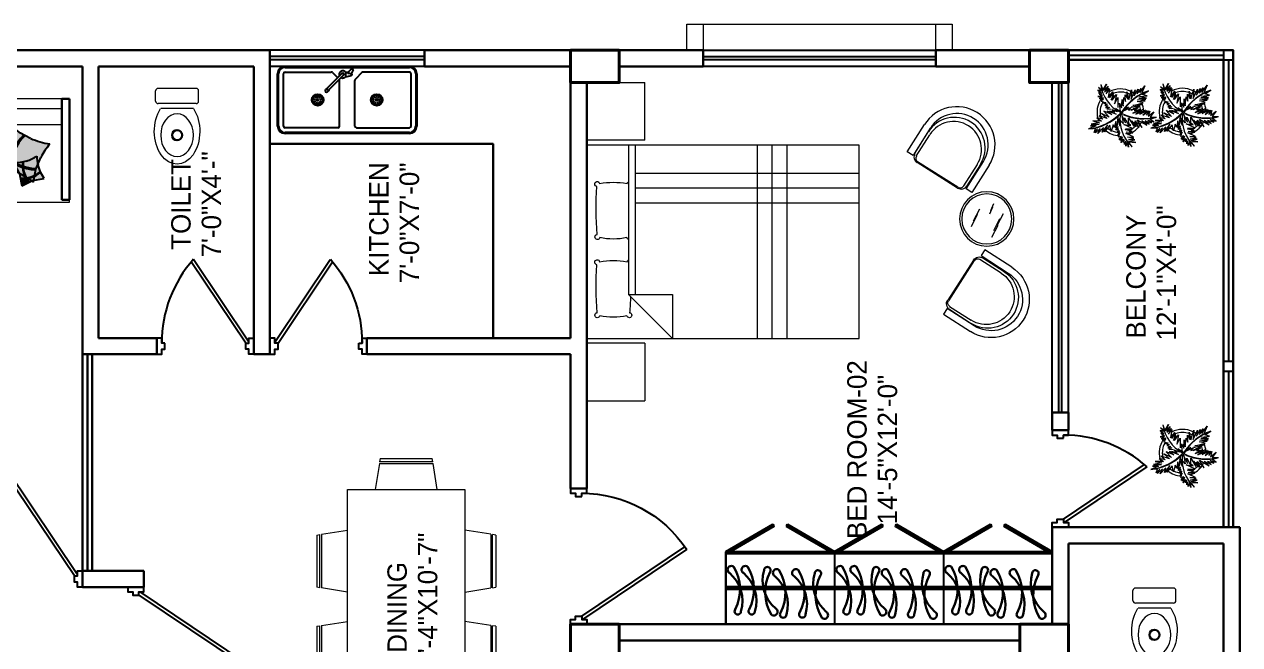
# Model space of a CAD drawing. Header units: inches. Extents: x -54558 to 35158, y -4190 to 41945.
# Drawn here: x -53897.2 to -53521.2, y 4347.3 to 4539.1 of the extents above; entities that cross this region are included whole.
import ezdxf

# ---------------------------------------------------------------- set-up
doc = ezdxf.new("R2010")
doc.units = ezdxf.units.IN
doc.header["$MEASUREMENT"] = 0
doc.layers.get('0').update_dxf_attribs({"true_color": 0xe4c8de})
for name, color, linetype in [('A-ANNO-TEXT', 7, 'Continuous'), ('DIM', 9, 'Continuous'), ('door', 34, 'Continuous'), ('FUR', 30, 'Continuous')]:
    doc.layers.add(name, color=color, linetype=linetype)
for name, color, linetype, lineweight in [('A-FURN-FIXD', 44, 'Continuous', 9), ('A_WALL', 7, 'Continuous', 30), ('colum', 241, 'Continuous', 40), ('Furniture', 42, 'Continuous', 30), ('illustr-TOILET FIXTURE', 7, 'Continuous', 0), ('illustr-TREE', 113, 'Continuous', 0), ('railing', 6, 'Continuous', 5), ('sanshade', 252, 'Continuous', 5), ('thin', 251, 'Continuous', 20), ('Ver', 144, 'Continuous', 30), ('Wall-02', 7, 'Continuous', 30), ('windo', 140, 'Continuous', 25)]:
    doc.layers.add(name, color=color, linetype=linetype, lineweight=lineweight)
doc.layers.add('illustr-FURNITURE', color=7, linetype='Continuous', lineweight=0, true_color=0x000000)
doc.styles.get("Standard").update_dxf_attribs({"font": 'ARIALN.TTF'})

# ---------------------------------------------------------------- blocks, each defined once
blk = doc.blocks.new('tyer')
at = {"layer": 'sanshade'}
for points in [[(-25800.79, -9018.32), (-25792.79, -9018.32), (-25792.79, -9023.32), (-25800.79, -9023.32)], [(-25800.79, -9018.32), (-25792.79, -9018.32), (-25792.79, -9100.32), (-25800.79, -9100.32)], [(-25800.79, -9095.32), (-25792.79, -9095.32), (-25792.79, -9100.32), (-25800.79, -9100.32)]]:
    blk.add_lwpolyline(points, close=True, dxfattribs=at)
blk = doc.blocks.new('efre')
at = {"layer": 'door'}
for p, q in [((10922.87, 10339.43), (10901.44, 10307.52)), ((10923.87, 10339.12), (10902.26, 10306.96))]:
    blk.add_line(p, q, dxfattribs=at)
for points in [[(10885.87, 10339.43), (10884.87, 10339.43), (10884.87, 10337.89), (10883.37, 10337.89), (10883.37, 10342.89), (10884.87, 10342.89), (10884.87, 10341.35), (10885.87, 10341.35)], [(10922.87, 10339.43), (10923.87, 10339.43), (10923.87, 10337.89), (10925.37, 10337.89), (10925.37, 10342.89), (10923.87, 10342.89), (10923.87, 10341.35), (10922.87, 10341.35)]]:
    blk.add_lwpolyline(points, close=True, dxfattribs=at)
blk.add_arc((10923.87, 10339.43), 39, 180, 236.3642, dxfattribs=at)
blk = doc.blocks.new('jj')
at = {"layer": 'door'}
for p, q in [((11000.83, 10306.39), (11025.92, 10323.24)), ((11001.13, 10305.39), (11026.7, 10322.56))]:
    blk.add_line(p, q, dxfattribs=at)
for points in [[(11000.83, 10331.39), (11000.83, 10332.39), (11002.37, 10332.39), (11002.37, 10333.89), (10997.37, 10333.89), (10997.37, 10332.39), (10998.91, 10332.39), (10998.91, 10331.39)], [(11000.83, 10306.39), (11000.83, 10305.39), (11002.37, 10305.39), (11002.37, 10303.89), (10997.37, 10303.89), (10997.37, 10305.39), (10998.91, 10305.39), (10998.91, 10306.39)]]:
    blk.add_lwpolyline(points, close=True, dxfattribs=at)
blk.add_arc((11000.83, 10293.39), 39, 48.4266, 90, dxfattribs=at)
blk = doc.blocks.new('A$C41DC471C')
at = {"ltscale": 1000}
for p, q in [((45, 410, -685.7), (805, 410, -685.7)), ((45, 404, -685.7), (805, 404, -685.7)), ((45, 375, -685.7), (327.8, 375, -685.7)), ((334.8, 372.1, -685.7), (367, 339.9, -685.7)), ((414.3, 373.3, -685.7), (414.3, 348.1, -685.7)), ((429.6, 372.9, -685.7), (451.2, 395.6, -685.7)), ((429.6, 366.6, -685.7), (429.6, 372.9, -685.7)), ((461.4, 387.9, -685.7), (449.6, 363.8, -685.7)), ((451.2, 395.6, -685.7), (460.9, 390.1, -685.7)), ((461.4, 387.9, -685.7), (460.9, 390.1, -685.7)), ((515.2, 372.1, -685.7), (474.7, 331.6, -685.7)), ((805, 375, -685.7), (522.2, 375, -685.7)), ((0, 45, -685.7), (0, 365, -685.7)), ((6, 45, -685.7), (6, 365, -685.7)), ((35, 45, -685.7), (35, 365, -685.7)), ((392.8, 365.7, -685.7), (303.3, 276.2, -685.7)), ((402.7, 355.8, -685.7), (313.2, 266.3, -685.7)), ((378.3, 45, -685.7), (378.3, 324.5, -685.7)), ((471.7, 45, -685.7), (471.7, 324.5, -685.7)), ((815, 45, -685.7), (815, 365, -685.7)), ((844, 365, -685.7), (844, 45, -685.7)), ((850, 365, -685.7), (850, 45, -685.7)), ((301.9, 277.6, -685.7), (292.3, 268.1, -685.7)), ((314.6, 264.9, -685.7), (305.1, 255.3, -685.7)), ((368.3, 35, -685.7), (45, 35, -685.7)), ((805, 6, -685.7), (45, 6, -685.7)), ((481.7, 35, -685.7), (805, 35, -685.7)), ((805, 0, -685.7), (45, 0, -685.7))]:
    blk.add_line(p, q, dxfattribs=at)
for centre, radius in [((244.5, 205.4, -685.7), 35.6), ((244.5, 205.4, -685.7), 29.6), ((605.5, 205.4, -685.7), 35.6), ((605.5, 205.4, -685.7), 29.6), ((244.5, 205.4, -685.7), 5.56), ((605.5, 205.4, -685.7), 5.56)]:
    blk.add_circle(centre, radius, dxfattribs=at)
for centre, radius, start, end in [((45, 365, -685.7), 45, 90, 180), ((45, 365, -685.7), 39, 90, 180), ((45, 365, -685.7), 10, 90, 180), ((327.8, 365, -685.7), 10, 45, 90), ((397.7, 360.7, -685.7), 22, 35.25939, 206.447), ((416.6, 271.7, -685.7), 101.7, 82.63508, 91.26584), ((522.2, 365, -685.7), 10, 90, 135), ((805, 365, -685.7), 45, 0, 90), ((805, 365, -685.7), 39, 0, 90), ((805, 365, -685.7), 10, 0, 90), ((368.3, 324.5, -685.7), 10, 0, 32.13654), ((397.7, 360.7, -685.7), 22, 243.553, 324.74061), ((397.7, 360.7, -685.7), 7, 315, 135), ((416.6, 449.7, -685.7), 101.7, 268.73416, 290.37361), ((425.6, 265, -685.7), 101.7, 76.36648, 87.77678), ((416.6, 271.7, -685.7), 101.7, 69.50827, 70.00031), ((431.2, 361, -685.7), 21.8, 342.28989, 15.92547), ((416.6, 271.7, -685.7), 98.7, 66.46601, 68.42411), ((416.6, 449.7, -685.7), 98.7, 291.52666, 293.51121), ((431.2, 361, -685.7), 24.8, 355.83882, 2.78995), ((481.7, 324.5, -685.7), 10, 135, 180), ((298.7, 261.7, -685.7), 9, 135, 315), ((309.5, 272.5, -685.7), 9.18, 146.50492, 303.49508), ((306.9, 269.9, -685.7), 9.18, 94.65413, 123.49508), ((306.9, 269.9, -685.7), 9.18, 326.50492, 355.34587), ((45, 45, -685.7), 45, 180, 270), ((45, 45, -685.7), 39, 180, 270), ((45, 45, -685.7), 10, 180, 270), ((368.3, 45, -685.7), 10, 270, 0), ((481.7, 45, -685.7), 10, 180, 270), ((805, 45, -685.7), 45, 270, 0), ((805, 45, -685.7), 39, 270, 0), ((805, 45, -685.7), 10, 270, 0)]:
    blk.add_arc(centre, radius, start, end, dxfattribs=at)
for centre, major_axis in [((230.8, 221.7, -685.7), (-2.61, 3.09)), ((244.4, 226.7, -685.7), (-0.02, 4.05)), ((223.5, 209.1, -685.7), (-3.99, 0.69))]:
    blk.add_ellipse(centre, major_axis=major_axis, ratio=0.197044, dxfattribs=at)
for centre, major_axis, start_param, end_param in [((258.1, 221.8, -685.7), (2.59, 3.11), -1.570796, 4.712389), ((226.1, 194.7, -685.7), (3.5, 2.04), 3.141593, 9.424778), ((237.3, 185.4, -685.7), (1.37, 3.81), 3.141593, 9.424778), ((251.8, 185.5, -685.7), (-1.4, 3.8), 1.570796326794795, 7.853981633974382), ((262.9, 194.9, -685.7), (-3.51, 2.01), 1.570796326794786, 7.853981633974373), ((265.4, 209.2, -685.7), (3.98, 0.72), 4.712389, 10.995574)]:
    blk.add_ellipse(centre, major_axis=major_axis, ratio=0.197044, start_param=start_param, end_param=end_param, dxfattribs=at)
at = {"ltscale": 1000, "extrusion": (0, 0, -1)}
for centre, major_axis, start_param, end_param in [((591.9, 221.8, -685.7), (-2.59, 3.11), -1.570796, 4.712389), ((584.6, 209.2, -685.7), (-3.98, 0.72), 4.712389, 10.995574), ((587.1, 194.9, -685.7), (3.51, 2.01), 1.570796326794786, 7.853981633974373), ((598.2, 185.5, -685.7), (1.4, 3.8), 1.570796326794795, 7.853981633974382), ((612.7, 185.4, -685.7), (-1.37, 3.81), 3.141593, 9.424778), ((623.9, 194.7, -685.7), (-3.5, 2.04), 3.141593, 9.424778)]:
    blk.add_ellipse(centre, major_axis=major_axis, ratio=0.197044, start_param=start_param, end_param=end_param, dxfattribs=at)
for centre, major_axis in [((605.6, 226.7, -685.7), (0.02, 4.05)), ((619.2, 221.7, -685.7), (2.61, 3.09)), ((626.5, 209.1, -685.7), (3.99, 0.69))]:
    blk.add_ellipse(centre, major_axis=major_axis, ratio=0.197044, dxfattribs=at)
blk = doc.blocks.new('FURN_GEN_017')
at = {"layer": 'illustr-FURNITURE', "color": 251, "true_color": 0x636466}
for p, q in [((-12940.92, 14464.51), (-12942.17, 14456.51)), ((-12940.91, 14464.51), (-12924.44, 14464.51)), ((-12940.68, 14466.01), (-12940.84, 14465.01)), ((-12924.52, 14465.01), (-12940.84, 14465.01)), ((-12940.68, 14466.01), (-12924.68, 14466.01)), ((-12924.53, 14465.01), (-12924.68, 14466.01)), ((-12923.2, 14456.51), (-12924.45, 14464.51)), ((-12912.92, 14464.51), (-12914.17, 14456.51)), ((-12912.91, 14464.51), (-12896.44, 14464.51)), ((-12912.68, 14466.01), (-12912.84, 14465.01)), ((-12896.52, 14465.01), (-12912.84, 14465.01)), ((-12912.68, 14466.01), (-12896.68, 14466.01)), ((-12896.53, 14465.01), (-12896.68, 14466.01)), ((-12895.2, 14456.51), (-12896.45, 14464.51)), ((-12882.68, 14456.51), (-12954.68, 14456.51)), ((-12954.68, 14456.51), (-12954.68, 14420.51)), ((-12882.68, 14420.51), (-12882.68, 14456.51)), ((-12964.18, 14446.51), (-12963.18, 14446.67)), ((-12964.18, 14446.51), (-12964.18, 14430.51)), ((-12963.18, 14430.36), (-12963.18, 14446.67)), ((-12962.68, 14446.75), (-12954.68, 14448)), ((-12962.68, 14446.74), (-12962.68, 14430.27)), ((-12874.68, 14446.75), (-12882.68, 14448)), ((-12874.68, 14446.74), (-12874.68, 14430.27)), ((-12873.18, 14446.51), (-12874.18, 14446.67)), ((-12874.18, 14430.36), (-12874.18, 14446.67)), ((-12873.18, 14446.51), (-12873.18, 14430.51)), ((-12963.18, 14430.36), (-12964.18, 14430.51)), ((-12954.68, 14429.03), (-12962.68, 14430.28)), ((-12882.68, 14429.03), (-12874.68, 14430.28)), ((-12874.18, 14430.36), (-12873.18, 14430.51)), ((-12954.68, 14420.51), (-12882.68, 14420.51)), ((-12940.92, 14412.51), (-12942.17, 14420.52)), ((-12923.2, 14420.52), (-12924.45, 14412.51)), ((-12912.92, 14412.51), (-12914.17, 14420.52)), ((-12895.2, 14420.52), (-12896.45, 14412.51)), ((-12940.91, 14412.51), (-12924.44, 14412.51)), ((-12940.68, 14411.01), (-12940.84, 14412.01)), ((-12924.52, 14412.01), (-12940.84, 14412.01)), ((-12924.53, 14412.01), (-12924.68, 14411.01)), ((-12912.91, 14412.51), (-12896.44, 14412.51)), ((-12896.52, 14412.01), (-12912.84, 14412.01)), ((-12912.68, 14411.01), (-12912.84, 14412.01)), ((-12896.53, 14412.01), (-12896.68, 14411.01)), ((-12940.68, 14411.01), (-12924.68, 14411.01)), ((-12912.68, 14411.01), (-12896.68, 14411.01))]:
    blk.add_line(p, q, dxfattribs=at)
blk = doc.blocks.new('gfsv')
at = {"layer": 'illustr-TREE', "color": 114, "true_color": 0x139b48}
for p, q in [((-19138.47, -7521.62), (-19139.14, -7519.95)), ((-19139.07, -7521.44), (-19139.14, -7519.95)), ((-19138.44, -7520.36), (-19138.47, -7521.62)), ((-19138.11, -7522.31), (-19138.44, -7520.36)), ((-19138.11, -7520.52), (-19138.11, -7522.31)), ((-19137.74, -7522.39), (-19138.11, -7520.52)), ((-19140.11, -7522.01), (-19139.05, -7522.51)), ((-19138.83, -7523.25), (-19140.11, -7522.01)), ((-19140.03, -7521.46), (-19139.13, -7521.95)), ((-19139.05, -7522.51), (-19140.03, -7521.46)), ((-19139.94, -7521.15), (-19139.07, -7521.44)), ((-19139.13, -7521.95), (-19139.94, -7521.15)), ((-19139.85, -7522.94), (-19138.83, -7523.25)), ((-19138.26, -7524.11), (-19139.85, -7522.94)), ((-19137.39, -7520.88), (-19137.74, -7522.39)), ((-19137.42, -7522.78), (-19137.39, -7520.88)), ((-19136.72, -7521.8), (-19137.42, -7522.78)), ((-19137.02, -7523.12), (-19136.72, -7521.8)), ((-19136.22, -7522.25), (-19137.02, -7523.12)), ((-19136.81, -7524.08), (-19136.22, -7522.25)), ((-19135.72, -7522.81), (-19136.81, -7524.08)), ((-19136.53, -7524.51), (-19135.72, -7522.81)), ((-19135.25, -7523.31), (-19136.53, -7524.51)), ((-19135.94, -7525.04), (-19135.25, -7523.31)), ((-19133.35, -7522.94), (-19133.67, -7524.03)), ((-19133.01, -7522.73), (-19133.39, -7523.77)), ((-19133.39, -7523.77), (-19133.35, -7522.94)), ((-19132.59, -7523.23), (-19133.01, -7522.73)), ((-19132.74, -7522.49), (-19132.59, -7523.23)), ((-19132.3, -7523.23), (-19132.74, -7522.49)), ((-19132.42, -7522.27), (-19132.28, -7522.87)), ((-19132.11, -7522.84), (-19132.42, -7522.27)), ((-19132.28, -7522.87), (-19132.3, -7523.23)), ((-19131.97, -7522.01), (-19132.11, -7522.84)), ((-19131.9, -7523), (-19131.97, -7522.01)), ((-19131.47, -7522.35), (-19131.9, -7523)), ((-19131.08, -7522.14), (-19131.69, -7522.97)), ((-19131.69, -7522.97), (-19131.47, -7522.35)), ((-19130.61, -7522), (-19131.23, -7522.84)), ((-19131.23, -7522.84), (-19131.08, -7522.14)), ((-19130.81, -7522.81), (-19130.61, -7522)), ((-19130, -7522.11), (-19130.81, -7522.81)), ((-19130.69, -7523.27), (-19129.7, -7524.25)), ((-19129.26, -7523.88), (-19130.69, -7523.27)), ((-19130.68, -7522.91), (-19130, -7522.11)), ((-19129.37, -7522.63), (-19130.63, -7523.08)), ((-19130.63, -7523.08), (-19129.26, -7523.88)), ((-19139.78, -7523.45), (-19138.26, -7524.11)), ((-19138.34, -7524.64), (-19139.78, -7523.45)), ((-19139.67, -7524.94), (-19138.34, -7524.64)), ((-19138.22, -7525.34), (-19139.67, -7524.94)), ((-19139.4, -7525.99), (-19138.7, -7526.48)), ((-19139.1, -7526.57), (-19139.4, -7525.99)), ((-19139, -7525.86), (-19138.15, -7526.37)), ((-19138.7, -7526.48), (-19139, -7525.86)), ((-19138.85, -7525.6), (-19138.22, -7525.34)), ((-19137.48, -7525.94), (-19138.85, -7525.6)), ((-19138.74, -7526.04), (-19137.48, -7525.94)), ((-19136.98, -7526.37), (-19138.74, -7526.04)), ((-19135.22, -7524.06), (-19135.94, -7525.04)), ((-19135.87, -7526.04), (-19135.22, -7524.06)), ((-19135.21, -7524.53), (-19135.87, -7526.04)), ((-19135.48, -7525.74), (-19135.21, -7524.53)), ((-19134.92, -7525.12), (-19135.48, -7525.74)), ((-19135.42, -7527.05), (-19134.63, -7525.91)), ((-19135.35, -7526.32), (-19134.92, -7525.12)), ((-19134.63, -7525.91), (-19135.35, -7526.32)), ((-19134.73, -7523.95), (-19134.78, -7524.94)), ((-19134.38, -7524.55), (-19134.73, -7523.95)), ((-19134.39, -7523.69), (-19134.38, -7524.55)), ((-19134.08, -7524.26), (-19134.39, -7523.69)), ((-19133.9, -7523.5), (-19134.08, -7524.26)), ((-19133.67, -7524.03), (-19133.9, -7523.5)), ((-19133.62, -7525.69), (-19132.24, -7526.41)), ((-19131.57, -7526.07), (-19133.62, -7525.69)), ((-19132.77, -7524.92), (-19131.79, -7525.64)), ((-19131.26, -7525.42), (-19132.77, -7524.92)), ((-19131.79, -7525.64), (-19132.77, -7525.14)), ((-19132.77, -7525.14), (-19131.57, -7526.07)), ((-19132.32, -7524.59), (-19131.26, -7525.42)), ((-19130.99, -7525.26), (-19132.32, -7524.59)), ((-19132.2, -7524.29), (-19130.99, -7525.26)), ((-19130.38, -7524.59), (-19132.2, -7524.29)), ((-19131.42, -7523.84), (-19130.38, -7524.59)), ((-19130.13, -7524.42), (-19131.42, -7523.84)), ((-19130.96, -7523.48), (-19130.13, -7524.42)), ((-19129.7, -7524.25), (-19130.96, -7523.48)), ((-19143.17, -7528.74), (-19142.14, -7528.45)), ((-19142.12, -7528.62), (-19143.17, -7528.74)), ((-19143.1, -7529.55), (-19142.01, -7528.76)), ((-19142.92, -7528.17), (-19141.87, -7528.13)), ((-19142.14, -7528.45), (-19142.92, -7528.17)), ((-19142.54, -7527.86), (-19141.51, -7527.82)), ((-19141.87, -7528.13), (-19142.54, -7527.86)), ((-19142.15, -7527.05), (-19141.38, -7527.4)), ((-19141.37, -7527.67), (-19142.15, -7527.05)), ((-19142.14, -7527.65), (-19141.37, -7527.67)), ((-19141.51, -7527.82), (-19142.14, -7527.65)), ((-19142.01, -7528.76), (-19142.12, -7530.35)), ((-19141.68, -7526.82), (-19141.26, -7527.27)), ((-19141.38, -7527.4), (-19141.68, -7526.82)), ((-19141.56, -7530.18), (-19141.5, -7528.72)), ((-19141.42, -7526.6), (-19141.5, -7527.08)), ((-19141.5, -7528.72), (-19141.19, -7529.92)), ((-19141.4, -7527.05), (-19141.42, -7526.6)), ((-19141.32, -7526.68), (-19140.79, -7527.22)), ((-19140.95, -7527.46), (-19141.32, -7526.68)), ((-19141.26, -7527.27), (-19140.95, -7527.46)), ((-19141.19, -7529.92), (-19140.94, -7528.53)), ((-19140.97, -7526.59), (-19139.89, -7526.86)), ((-19140.79, -7527.22), (-19140.97, -7526.59)), ((-19140.94, -7528.53), (-19140.91, -7529.82)), ((-19140.91, -7529.82), (-19140.13, -7528.14)), ((-19140.61, -7526.42), (-19139.52, -7526.77)), ((-19139.89, -7526.86), (-19140.61, -7526.42)), ((-19140.13, -7528.14), (-19140.01, -7529.68)), ((-19140.01, -7529.68), (-19139.82, -7528.21)), ((-19139.84, -7526.29), (-19139.1, -7526.57)), ((-19139.52, -7526.77), (-19139.84, -7526.29)), ((-19139.82, -7528.21), (-19139.73, -7529.55)), ((-19139.73, -7529.55), (-19139.29, -7528.02)), ((-19139.29, -7528.02), (-19139.24, -7529.24)), ((-19139.24, -7529.24), (-19139.11, -7528.14)), ((-19139.11, -7528.14), (-19139.01, -7529.66)), ((-19139.01, -7529.66), (-19138.18, -7527.74)), ((-19138.52, -7526.94), (-19136.98, -7526.37)), ((-19136.89, -7526.61), (-19138.52, -7526.94)), ((-19138.45, -7526.25), (-19136.18, -7526.56)), ((-19136.67, -7527.87), (-19138.39, -7528.79)), ((-19138.18, -7527.74), (-19138.35, -7529.29)), ((-19137.95, -7527.54), (-19136.89, -7526.61)), ((-19135.75, -7527.18), (-19137.95, -7527.54)), ((-19136.25, -7527.26), (-19137.82, -7528.05)), ((-19137.82, -7528.05), (-19136.67, -7527.87)), ((-19135.65, -7526.97), (-19135.49, -7526.95)), ((-19135.42, -7527.05), (-19134.3, -7528.75)), ((-19135.36, -7526.97), (-19133.49, -7526.75)), ((-19135.08, -7527.83), (-19134.38, -7529.27)), ((-19134.3, -7528.75), (-19135.08, -7527.83)), ((-19134.99, -7528.75), (-19134.64, -7530.19)), ((-19134.38, -7529.27), (-19134.99, -7528.75)), ((-19133.49, -7526.75), (-19134.51, -7527.22)), ((-19134.51, -7527.22), (-19132.62, -7527.32)), ((-19132.24, -7526.41), (-19134.41, -7526.43)), ((-19132.62, -7527.32), (-19134.15, -7527.56)), ((-19134.15, -7527.56), (-19132.24, -7527.75)), ((-19132.24, -7527.75), (-19133.13, -7528.12)), ((-19133.13, -7528.12), (-19131.6, -7528.01)), ((-19130.98, -7528.41), (-19132.63, -7528.79)), ((-19131.6, -7528.01), (-19132.56, -7528.57)), ((-19132.56, -7528.57), (-19130.98, -7528.41)), ((-19142.12, -7530.35), (-19141.83, -7528.81)), ((-19141.83, -7528.81), (-19141.56, -7530.18)), ((-19137.55, -7530.06), (-19138.86, -7531.01)), ((-19138.86, -7531.01), (-19137.38, -7530.21)), ((-19137.38, -7530.21), (-19138.8, -7531.73)), ((-19138.8, -7531.73), (-19137.13, -7530.69)), ((-19137.33, -7529.38), (-19138.64, -7530.44)), ((-19138.64, -7530.44), (-19137.55, -7530.06)), ((-19136.7, -7528.78), (-19138.55, -7529.89)), ((-19138.55, -7529.89), (-19137.33, -7529.38)), ((-19138.39, -7528.79), (-19136.7, -7528.78)), ((-19138.35, -7529.29), (-19138, -7528.79)), ((-19137.13, -7530.69), (-19138.34, -7532.81)), ((-19135.92, -7530.35), (-19135.02, -7532.47)), ((-19134.87, -7531.97), (-19135.92, -7530.35)), ((-19135.87, -7531.24), (-19135.06, -7532.85)), ((-19135.02, -7532.47), (-19135.87, -7531.24)), ((-19135.63, -7529.72), (-19134.87, -7531.97)), ((-19134.81, -7531.37), (-19135.63, -7529.72)), ((-19135.1, -7529.99), (-19134.81, -7531.37)), ((-19134.44, -7530.93), (-19135.1, -7529.99)), ((-19135, -7529.32), (-19134.44, -7530.93)), ((-19134.64, -7530.19), (-19135, -7529.32)), ((-19134.65, -7529.86), (-19134.14, -7531.17)), ((-19134.38, -7530.93), (-19134.65, -7529.86)), ((-19134.64, -7530.37), (-19134.38, -7530.93)), ((-19134.36, -7529.34), (-19133.75, -7531.64)), ((-19134.14, -7531.17), (-19134.36, -7529.34)), ((-19133.98, -7529.69), (-19133.36, -7531.97)), ((-19133.75, -7531.64), (-19133.98, -7529.69)), ((-19133.36, -7531.97), (-19133.11, -7530.66)), ((-19133.11, -7530.66), (-19132.97, -7532.41)), ((-19132.97, -7532.41), (-19132.74, -7530.74)), ((-19132.74, -7530.74), (-19132.61, -7532.59)), ((-19132.63, -7528.79), (-19130.51, -7529.44)), ((-19132.61, -7532.59), (-19132.37, -7531)), ((-19132.58, -7529.32), (-19130.52, -7530.22)), ((-19130.51, -7529.44), (-19132.58, -7529.32)), ((-19132.37, -7531), (-19132.33, -7532.7)), ((-19132.33, -7532.7), (-19132.02, -7531.16)), ((-19132.02, -7531.16), (-19131.85, -7532.88)), ((-19131.82, -7530.03), (-19130.38, -7530.89)), ((-19130.52, -7530.22), (-19131.82, -7530.03)), ((-19131.43, -7530.69), (-19130.21, -7531.51)), ((-19130.38, -7530.89), (-19131.43, -7530.69)), ((-19131.22, -7531.22), (-19129.61, -7532.36)), ((-19130.21, -7531.51), (-19131.22, -7531.22)), ((-19138.34, -7532.81), (-19137.37, -7531.69)), ((-19137.37, -7531.69), (-19138.08, -7533.27)), ((-19138.08, -7533.27), (-19137.33, -7532.45)), ((-19137.33, -7532.45), (-19137.78, -7533.85)), ((-19137.78, -7533.85), (-19137.22, -7533.01)), ((-19137.22, -7533.01), (-19137.57, -7534.36)), ((-19137.57, -7534.36), (-19136.99, -7533.47)), ((-19136.99, -7533.47), (-19136.55, -7534.9)), ((-19136.55, -7533.5), (-19136.55, -7534.9)), ((-19135.35, -7534.35), (-19136.55, -7533.5)), ((-19135.21, -7533.44), (-19136.35, -7533.11)), ((-19136.35, -7533.11), (-19135.35, -7534.35)), ((-19136.1, -7531.92), (-19135.17, -7533.17)), ((-19135.06, -7532.85), (-19136.1, -7531.92)), ((-19136.09, -7532.73), (-19135.21, -7533.44)), ((-19135.17, -7533.17), (-19136.09, -7532.73)), ((-19131.85, -7532.88), (-19131.54, -7531.86)), ((-19131.54, -7531.86), (-19130.74, -7533.16)), ((-19131.17, -7531.72), (-19130.74, -7533.16)), ((-19129.61, -7532.36), (-19131.17, -7531.72))]:
    blk.add_line(p, q, dxfattribs=at)
for centre, radius, start, end in [((-19128.04, -7519), 11.14, 184.8641, 225.4849), ((-19127.45, -7518.53), 11.77, 186.927, 225.8123), ((-19128.31, -7530.61), 8.05, 97.5401, 152.9698), ((-19137.08, -7534.91), 8.05, 81.1775, 138.3266), ((-19125.78, -7532.06), 11.14, 156.5576, 194.785), ((-19125.07, -7532.31), 11.77, 154.4151, 192.7221), ((-19141.76, -7537.3), 11.77, 20.5975, 59.3099), ((-19141.31, -7536.7), 11.14, 18.5346, 56.762)]:
    blk.add_arc(centre, radius, start, end, dxfattribs=at)
blk = doc.blocks.new('sss')
at = {"layer": 'thin', "color": 36}
for radius, start, end in [(5.64, 140.808, 176.9255), (4.89, 140.8987, 152.5456), (5.64, 136.4792, 139.5509), (5.64, 132.2157, 133.1804), (4.89, 135.3729, 136.8717), (5.64, 115.6577, 116.0773), (5.64, 105.3767, 111.9415), (4.89, 103.9007, 108.8883), (5.64, 57.4756, 104.2899), (4.89, 61.8531, 100.8192), (4.89, 58.6484, 61.5791), (5.64, 51.6167, 56.4913), (5.64, 35.9986, 36.5988), (4.89, 178.4351, 178.7003), (4.89, 153.9151, 175.965), (4.89, 28.8648, 35.5705), (4.89, 20.5118, 25.5966), (4.89, 340.5694, 20.1944), (5.64, 332.6672, 28.4122), (5.64, 199.0461, 207.9874), (5.64, 209.185, 230.5847), (4.89, 205.2449, 228.3342), (4.89, 323.3496, 327.1942), (4.89, 331.0839, 340.0145), (5.64, 325.1264, 331.4388), (5.64, 230.7925, 236.3345), (4.89, 229.5251, 232.8857), (5.64, 238.4668, 245.0437), (4.89, 234.467, 237.787), (4.89, 242.9454, 245.7689), (5.64, 248.0786, 248.2717), (5.64, 264.5369, 265.2564), (4.89, 266.1446, 266.5826), (4.89, 270.2537, 273.22), (5.64, 270.5271, 272.3534), (5.64, 273.4308, 293.4009), (4.89, 275.4094, 290.9372), (4.89, 291.9275, 294.6609), (5.64, 295.2219, 298.3019), (4.89, 301.9218, 302.255), (5.64, 301.0384, 302.6761), (5.64, 307.0561, 307.1985), (5.64, 320.6426, 322.4916)]:
    blk.add_arc((-19798.75, -6970.7), radius, start, end, dxfattribs=at)
at = {"layer": 'thin', "xscale": 1.094516021037634, "yscale": 1.094516021037634, "zscale": 1.094516021037634}
blk.add_blockref('gfsv', (1145.34, 1267.67), dxfattribs=at)
blk = doc.blocks.new('ref')
at = {"layer": 'illustr-FURNITURE', "color": 1}
for p, q in [((10741.37, 10194.33), (10741.37, 10176.37)), ((10741.37, 10194.33), (10759.22, 10194.33)), ((10759.22, 10176.37), (10759.22, 10194.33)), ((10759.27, 10194.28), (10759.22, 10194.28)), ((10760.72, 10194.3), (10820.47, 10194.3)), ((10760.72, 10110.03), (10760.72, 10194.3)), ((10820.47, 10194.3), (10820.47, 10110.03)), ((10821.92, 10194.28), (10821.97, 10194.28)), ((10821.97, 10176.37), (10821.97, 10194.33)), ((10839.83, 10194.33), (10821.97, 10194.33)), ((10839.83, 10194.33), (10839.83, 10176.37)), ((10760.72, 10181.41), (10806.86, 10181.41)), ((10806.86, 10179.26), (10760.72, 10179.26)), ((10769.48, 10110.03), (10769.48, 10179.26)), ((10774.06, 10110.03), (10774.06, 10179.26)), ((10778.65, 10110.03), (10778.65, 10179.26)), ((10820.47, 10167.8), (10806.86, 10181.41)), ((10806.86, 10181.41), (10806.86, 10167.8)), ((10759.22, 10176.37), (10741.37, 10176.37)), ((10821.97, 10176.37), (10839.83, 10176.37)), ((10806.86, 10167.8), (10820.47, 10167.8)), ((10820.47, 10141.48), (10760.72, 10141.48)), ((10820.47, 10136.9), (10760.72, 10136.9)), ((10820.47, 10132.31), (10760.72, 10132.31)), ((10820.47, 10110.03), (10760.72, 10110.03))]:
    blk.add_line(p, q, dxfattribs=at)
for centre, radius, start, end in [((10772.75, 10191.06), 0.776, 4.8213, 258.2519), ((10794.88, 10186.07), 22.68, 169.2326, 190.7674), ((10780.6, 10102.6), 88.81, 84.9917, 94.5708), ((10789.13, 10191), 0.776, 283.7421, 174.7412), ((10770.58, 10186.07), 19.19, 347.4169, 12.5831), ((10796.93, 10191.06), 0.776, 4.8213, 258.2519), ((10819.05, 10186.07), 22.68, 169.2326, 190.7674), ((10804.78, 10102.6), 88.81, 84.9917, 94.5708), ((10813.3, 10191), 0.776, 283.7421, 174.7412), ((10794.76, 10186.07), 19.19, 347.4169, 12.5831), ((10772.75, 10181.07), 0.776, 101.7481, 154.1337), ((10789.13, 10181.13), 0.776, 20.8386, 76.2579), ((10796.93, 10181.07), 0.776, 101.7481, 154.1337), ((10804.78, 10269.53), 88.81, 271.7617, 275.0083), ((10813.3, 10181.13), 0.776, 185.2588, 76.2579)]:
    blk.add_arc(centre, radius, start, end, dxfattribs=at)
blk = doc.blocks.new('eyhfgh')
h = blk.add_hatch(color=63)
h.set_gradient(color1=(179, 217, 63), color2=(199, 227, 114), one_color=1, tint=0.67, name='INVCYLINDER')
h.paths.add_polyline_path([(12644.43, 1383.24, 0.034297), (12645.24, 1384.41), (12644.29, 1385.24), (12642.12, 1388.72), (12640.65, 1386.85, -0.121186)])
h = blk.add_hatch(color=254)
h.set_gradient(color1=(252, 230, 217), color2=(250, 214, 194), one_color=1, tint=0.87, name='CYLINDER')
h.paths.add_polyline_path([(12640.74, 1375.72, 0.127935), (12640.03, 1384.94), (12635.81, 1384.95, -0.057362), (12630.31, 1386.1, -0.068738), (12631.08, 1379.22), (12630.86, 1377.04, 0.13826)])
h = blk.add_hatch(color=7)
h.set_gradient(color1=(238, 242, 227), color2=(228, 234, 210), one_color=1, tint=0.87, name='CYLINDER')
h.paths.add_polyline_path([(12644.25, 1383.02, 0.127935), (12640.47, 1386.65), (12638.68, 1385.07, -0.057362), (12635.92, 1383.48, -0.068738), (12638.84, 1380.86), (12639.57, 1379.85, 0.13826)])
h = blk.add_hatch(color=252)
h.set_gradient(color1=(132, 132, 132), color2=(171, 171, 171), one_color=1, tint=0.67, name='INVCYLINDER')
h.paths.add_polyline_path([(12641.24, 1375.8, 0.034297), (12643.68, 1376.39), (12643.4, 1378.6), (12644.63, 1385.73), (12640.5, 1384.98, -0.121186)])
h = blk.add_hatch(color=7)
h.set_gradient(color1=(238, 242, 227), color2=(228, 234, 210), one_color=1, tint=0.87, name='CYLINDER')
h.paths.add_polyline_path([(12647.38, 1382.54), (12645.46, 1384.23, -0.034767), (12644.58, 1383, -0.044102), (12645.42, 1381.27)])
h = blk.add_hatch(color=63)
h.set_gradient(color1=(179, 217, 63), color2=(199, 227, 114), one_color=1, tint=0.67, name='INVCYLINDER')
h.paths.add_polyline_path([(12639.73, 1379.63), (12640.15, 1379.05), (12641.16, 1377.05), (12643.87, 1380.25), (12645.17, 1381.1, 0.044432), (12644.39, 1382.78, -0.131681)])
h = blk.add_hatch(color=252)
h.set_gradient(color1=(132, 132, 132), color2=(171, 171, 171), one_color=1, tint=0.67, name='INVCYLINDER')
h.paths.add_polyline_path([(12630.81, 1376.56), (12630.67, 1375.29), (12629.66, 1371.46), (12636.99, 1372.52), (12639.71, 1372.11, 0.044432), (12640.65, 1375.23, -0.131681)])
h = blk.add_hatch(color=254)
h.set_gradient(color1=(252, 230, 217), color2=(250, 214, 194), one_color=1, tint=0.87, name='CYLINDER')
h.paths.add_polyline_path([(12644.31, 1371.41), (12643.75, 1375.89, -0.034767), (12641.15, 1375.3, -0.044102), (12640.23, 1372.03)])
at = {"layer": 'FUR'}
for centre, radius, start, end in [((12638.08, 1409.42), 24.58, 251.5766, 264.7087), ((12605.79, 1379.86), 25.3, 358.5655, 14.2944), ((12630.42, 1396.27), 13.92, 293.2894, 306.4215), ((12636.29, 1389.73), 10.41, 288.3606, 329.2642), ((12622.66, 1378.96), 18.37, 338.1109, 18.9447), ((12636.2, 1389.91), 10.86, 288.9822, 328.4663), ((12622.19, 1378.89), 19.3, 339.1865, 18.3627), ((12635.38, 1377.57), 10.41, 19.8237, 60.6575), ((12635.21, 1377.37), 10.93, 20.8993, 60.0755), ((12627.91, 1371.6), 14.33, 40.2783, 56.0072), ((12638.22, 1394.25), 19.18, 247.2694, 286.7535), ((12638.14, 1393.91), 18.38, 246.6478, 287.5514)]:
    blk.add_arc(centre, radius, start, end, dxfattribs=at)
for points, invisible_edges in [([(12644.29, 1385.24), (12642.12, 1388.72), (12640.57, 1386.74)], 12), ([(12644.31, 1371.41), (12643.4, 1378.6), (12635.81, 1384.95)], 14), ([(12643.4, 1378.6), (12640.26, 1384.94), (12635.81, 1384.95)], 13), ([(12644.29, 1385.24), (12640.57, 1386.74), (12638.68, 1385.07)], 13), ([(12647.38, 1382.54), (12644.29, 1385.24), (12638.68, 1385.07)], 14), ([(12643.4, 1378.6), (12644.63, 1385.73), (12640.26, 1384.94)], 12), ([(12638.84, 1380.86), (12640.15, 1379.05), (12647.38, 1382.54)], 14), ([(12640.15, 1379.05), (12643.87, 1380.25), (12647.38, 1382.54)], 13), ([(12640.15, 1379.05), (12641.16, 1377.05), (12643.87, 1380.25)], 12), ([(12630.67, 1375.29), (12629.66, 1371.46), (12636.99, 1372.52)], 12), ([(12631.08, 1379.22), (12630.67, 1375.29), (12644.31, 1371.41)], 14), ([(12630.67, 1375.29), (12636.99, 1372.52), (12644.31, 1371.41)], 13)]:
    blk.add_3dface(points, dxfattribs=dict(at, invisible_edges=invisible_edges))
blk = doc.blocks.new('standard')
at = {"layer": 'A-FURN-FIXD', "lineweight": 30, "transparency": 33554687}
for p, q in [((29797.43, 5446.76), (29828.65, 5446.76)), ((29797.43, 5444.42), (29797.43, 5446.76)), ((29828.65, 5444.42), (29828.65, 5446.76)), ((29797.43, 5444.42), (29828.65, 5444.42)), ((29828.65, 5393.11), (29797.43, 5393.11)), ((29797.43, 5390.76), (29797.43, 5393.11)), ((29828.65, 5390.76), (29828.65, 5393.11)), ((29828.65, 5390.76), (29797.43, 5390.76))]:
    blk.add_line(p, q, dxfattribs=at)
at = {"layer": 'A-FURN-FIXD', "linetype": 'ByBlock', "ltscale": 200, "transparency": 33554687}
for p, q in [((29828.65, 5446.76), (29829.43, 5446.76)), ((29829.43, 5446.76), (29829.43, 5390.76)), ((29797.43, 5393.11), (29797.43, 5444.42)), ((29800.56, 5393.11), (29800.56, 5444.42)), ((29805.56, 5393.11), (29805.56, 5444.42)), ((29829.43, 5418.89), (29800.56, 5418.89)), ((29829.43, 5418.76), (29800.56, 5418.76)), ((29829.43, 5390.76), (29828.65, 5390.76))]:
    blk.add_line(p, q, dxfattribs=at)
at = {"layer": 'Furniture', "transparency": 33554687, "xscale": -0.8940402066046178, "yscale": 0.8940402066046178, "zscale": 0.8940402066046178, "rotation": 202.1116633612902}
for p in [(18883.43, 2320.97), (18883.43, 2294.47)]:
    blk.add_blockref('eyhfgh', p, dxfattribs=at)
blk = doc.blocks.new('FF')
at = {"lineweight": 30}
blk.add_circle((41709, 5735), 50, dxfattribs=at)
at = {"layer": 'illustr-TOILET FIXTURE'}
for p, q in [((41521, 5422), (41896, 5422)), ((41546, 5472), (41871, 5472)), ((41496, 5397), (41496, 5297)), ((41921, 5397), (41921, 5297)), ((41521, 5272), (41896, 5272))]:
    blk.add_line(p, q, dxfattribs=at)
for centre, start, end in [((41521, 5397), 90, 180), ((41896, 5397), 0, 90), ((41521, 5297), 180, 270), ((41896, 5297), 270, 0)]:
    blk.add_arc(centre, 25, start, end, dxfattribs=at)
at = {"layer": 'illustr-TOILET FIXTURE', "extrusion": (0, 0, -1)}
for centre, major_axis, ratio, start_param, end_param in [((41709, 5697), (0, -325), 0.692308, 0.806114, 5.477071), ((41709, 5735), (0, -212), 0.764706, 3.141593, 9.424778)]:
    blk.add_ellipse(centre, major_axis=major_axis, ratio=ratio, start_param=start_param, end_param=end_param, dxfattribs=at)
blk = doc.blocks.new('LJH')
at = {"color": 0}
for p, q in [((11325.4, 10234.99), (11291.75, 10234.99)), ((11359.05, 10234.99), (11325.4, 10234.99)), ((11392.7, 10234.99), (11359.05, 10234.99)), ((11325.4, 10234.24), (11291.75, 10234.24)), ((11359.05, 10234.24), (11325.4, 10234.24)), ((11392.7, 10234.24), (11359.05, 10234.24))]:
    blk.add_line(p, q, dxfattribs=at)
for points in [[(11296.1, 10230.65, 0.267392), (11295.61, 10243.91, 1.049005), (11294.36, 10241.96, -0.295269), (11297.93, 10230.07, -1.314488), (11296.1, 10230.65)], [(11302.59, 10242.25, 0.267392), (11303.08, 10228.99, 1.049005), (11304.33, 10230.95, -0.295269), (11300.75, 10242.83, -1.314488), (11302.59, 10242.25)], [(11308.53, 10242.25, 0.267392), (11309.02, 10228.99, 1.049005), (11310.27, 10230.95, -0.295269), (11306.69, 10242.83, -1.314488), (11308.53, 10242.25)], [(11311.74, 10229.67, 0.267392), (11311.25, 10242.93, 1.049005), (11310, 10240.97, -0.295269), (11313.58, 10229.09, -1.314488), (11311.74, 10229.67)], [(11318.23, 10241.27, 0.267392), (11318.72, 10228.01, 1.049005), (11319.97, 10229.97, -0.295269), (11316.4, 10241.85, -1.314488), (11318.23, 10241.27)], [(11322.56, 10241.27, 0.267392), (11323.05, 10228.01, 1.049005), (11324.3, 10229.97, -0.295269), (11320.72, 10241.85, -1.314488), (11322.56, 10241.27)], [(11329.75, 10230.65, 0.267392), (11329.26, 10243.91, 1.049005), (11328.01, 10241.96, -0.295269), (11331.58, 10230.07, -1.314488), (11329.75, 10230.65)], [(11336.24, 10242.25, 0.267392), (11336.73, 10228.99, 1.049005), (11337.98, 10230.95, -0.295269), (11334.41, 10242.83, -1.314488), (11336.24, 10242.25)], [(11342.18, 10242.25, 0.267392), (11342.67, 10228.99, 1.049005), (11343.92, 10230.95, -0.295269), (11340.34, 10242.83, -1.314488), (11342.18, 10242.25)], [(11345.39, 10229.67, 0.267392), (11344.9, 10242.93, 1.049005), (11343.65, 10240.97, -0.295269), (11347.23, 10229.09, -1.314488), (11345.39, 10229.67)], [(11351.89, 10241.27, 0.267392), (11352.38, 10228.01, 1.049005), (11353.62, 10229.97, -0.295269), (11350.05, 10241.85, -1.314488), (11351.89, 10241.27)], [(11356.21, 10241.27, 0.267392), (11356.7, 10228.01, 1.049005), (11357.95, 10229.97, -0.295269), (11354.38, 10241.85, -1.314488), (11356.21, 10241.27)], [(11363.4, 10230.65, 0.267392), (11362.91, 10243.91, 1.049005), (11361.66, 10241.96, -0.295269), (11365.23, 10230.07, -1.314488), (11363.4, 10230.65)], [(11369.89, 10242.25, 0.267392), (11370.38, 10228.99, 1.049005), (11371.63, 10230.95, -0.295269), (11368.06, 10242.83, -1.314488), (11369.89, 10242.25)], [(11375.83, 10242.25, 0.267392), (11376.32, 10228.99, 1.049005), (11377.57, 10230.95, -0.295269), (11373.99, 10242.83, -1.314488), (11375.83, 10242.25)], [(11379.04, 10229.67, 0.267392), (11378.55, 10242.93, 1.049005), (11377.3, 10240.97, -0.295269), (11380.88, 10229.09, -1.314488), (11379.04, 10229.67)], [(11385.54, 10241.27, 0.267392), (11386.03, 10228.01, 1.049005), (11387.28, 10229.97, -0.295269), (11383.7, 10241.85, -1.314488), (11385.54, 10241.27)], [(11389.86, 10241.27, 0.267392), (11390.35, 10228.01, 1.049005), (11391.6, 10229.97, -0.295269), (11388.03, 10241.85, -1.314488), (11389.86, 10241.27)]]:
    blk.add_lwpolyline(points, format="xyb", dxfattribs=at)
at = {"layer": 'A-FURN-FIXD', "lineweight": 30}
for p, q in [((11291.75, 10224), (11392.7, 10224)), ((11392.7, 10223.4), (11291.75, 10223.4))]:
    blk.add_line(p, q, dxfattribs=at)
for points in [[(11291.75, 10245.83), (11392.7, 10245.83), (11392.7, 10223.4), (11291.75, 10223.4)], [(11291.75, 10223.4), (11306.32, 10214.99), (11306.62, 10215.51), (11292.05, 10223.92)], [(11325.4, 10223.4), (11310.83, 10214.99), (11310.53, 10215.51), (11325.1, 10223.92)], [(11325.4, 10223.4), (11339.97, 10214.99), (11340.27, 10215.51), (11325.7, 10223.92)], [(11359.05, 10223.4), (11344.48, 10214.99), (11344.18, 10215.51), (11358.75, 10223.92)], [(11359.05, 10223.4), (11373.62, 10214.99), (11373.92, 10215.51), (11359.35, 10223.92)], [(11392.7, 10223.4), (11378.13, 10214.99), (11377.83, 10215.51), (11392.4, 10223.92)]]:
    blk.add_lwpolyline(points, close=True, dxfattribs=at)
at = {"layer": 'DIM'}
for p, q in [((11291.75, 10223.4), (11291.75, 10245.83)), ((11325.4, 10223.4), (11325.4, 10245.83)), ((11359.05, 10223.4), (11359.05, 10245.83))]:
    blk.add_line(p, q, dxfattribs=at)
blk = doc.blocks.new('armchair')
for p, q in [((10199, 8629), (10495, 8630)), ((10495, 8630), (10496, 8568)), ((10496, 8568), (10199, 8566)), ((10235, 8557, 502), (10469, 8558, 502)), ((10252, 8532, 502), (10486, 8533, 502)), ((10524, 8496, 502), (10526, 8057, 502)), ((10532, 8496, 502), (10534, 8057, 502)), ((10202, 7989), (10499, 7991)), ((10472, 7994, 502), (10238, 7993, 502)), ((10489, 8019, 502), (10255, 8018, 502)), ((10499, 7991), (10499, 7928)), ((10499, 7928), (10203, 7927))]:
    blk.add_line(p, q)
for centre, radius, start, end in [((10201, 8278), 351, 90.2984, 270.2984), ((10201, 8278), 288, 90.2984, 270.2984), ((10237, 8275, 502), 282, 90.2984, 270.2984), ((10253, 8275, 502), 257, 90.2984, 270.2984), ((10469, 8496, 502), 62.7, 0.2984, 90.2984), ((10486, 8496, 502), 37.6, 0.2984, 90.2984), ((10472, 8057, 502), 62.7, 270.2984, 0.2984), ((10488, 8057, 502), 37.6, 270.2984, 0.2984)]:
    blk.add_arc(centre, radius, start, end)
blk = doc.blocks.new('tea table')
for p, q in [((10147, 8997), (10106, 9053)), ((10120, 8850), (10040, 8945)), ((10162, 8970), (10121, 9026)), ((10322, 8938), (10242, 9034)), ((10353, 8893), (10273, 8989)), ((10161, 8811), (10081, 8906)), ((10190, 8754), (10111, 8850))]:
    blk.add_line(p, q)
for radius in [250, 230]:
    blk.add_circle((10200, 8929), radius)

msp = doc.modelspace()

# ---------------------------------------------------------------- linework, layer by layer
at = {"layer": 'A_WALL', "color": 6, "ltscale": 0.25}
for p, q in [((-53879.246, 4370.114), (-53879.246, 4437.114)), ((-53877.746, 4370.114), (-53877.746, 4437.114)), ((-53876.246, 4370.114), (-53876.246, 4437.114))]:
    msp.add_line(p, q, dxfattribs=at)
at = {"layer": 'A_WALL', "ltscale": 0.25}
for p, q in [((-53574.246, 4353.614), (-53574.246, 4378.614)), ((-53879.246, 4370.114), (-53879.246, 4365.114))]:
    msp.add_line(p, q, dxfattribs=at)
at = {"layer": 'colum'}
for points in [[(-53713.246, 4531.114), (-53713.246, 4521.114), (-53728.246, 4521.114), (-53728.246, 4531.114)], [(-53574.246, 4531.114), (-53574.246, 4521.114), (-53586.246, 4521.114), (-53586.246, 4531.114)], [(-53713.246, 4343.614), (-53713.246, 4353.614), (-53728.246, 4353.614), (-53728.246, 4343.614)], [(-53574.246, 4343.614), (-53574.246, 4353.614), (-53589.246, 4353.614), (-53589.246, 4343.614)]]:
    msp.add_lwpolyline(points, close=True, dxfattribs=at)
at = {"layer": 'Ver'}
for points in [[(-53574.246, 4531.114), (-53523.246, 4531.114), (-53523.246, 4383.614)], [(-53574.246, 4528.114), (-53526.246, 4528.114), (-53526.246, 4383.614)]]:
    msp.add_lwpolyline(points, dxfattribs=at)
at = {"layer": 'Wall-02'}
for p, q in [((-53826.246, 4531.114), (-53906.246, 4531.114)), ((-53840.246, 4531.114), (-53835.246, 4531.114)), ((-53826.246, 4531.114), (-53821.246, 4531.114)), ((-53821.246, 4531.114), (-53821.246, 4437.114)), ((-53773.453, 4531.114), (-53773.453, 4526.114)), ((-53728.246, 4531.114), (-53773.453, 4531.114)), ((-53713.246, 4531.114), (-53687.246, 4531.114)), ((-53687.246, 4526.114), (-53687.246, 4531.114)), ((-53615.246, 4531.114), (-53586.246, 4531.114)), ((-53615.246, 4526.114), (-53615.246, 4531.114)), ((-53906.246, 4526.114), (-53879.246, 4526.114)), ((-53879.246, 4526.114), (-53879.246, 4437.114)), ((-53874.246, 4526.114), (-53826.246, 4526.114)), ((-53874.246, 4526.114), (-53874.246, 4442.114)), ((-53826.246, 4526.114), (-53826.246, 4437.114)), ((-53773.453, 4526.114), (-53728.246, 4526.114)), ((-53713.246, 4526.114), (-53687.246, 4526.114)), ((-53615.246, 4526.114), (-53586.246, 4526.114)), ((-53874.246, 4442.114), (-53856.246, 4442.114)), ((-53856.246, 4442.114), (-53856.246, 4437.114)), ((-53791.246, 4442.114), (-53728.246, 4442.114)), ((-53791.246, 4442.114), (-53791.246, 4437.114)), ((-53879.246, 4437.114), (-53856.246, 4437.114)), ((-53826.246, 4437.114), (-53821.246, 4437.114)), ((-53791.246, 4437.114), (-53728.246, 4437.114)), ((-53579.246, 4419.094), (-53579.246, 4413.614)), ((-53579.246, 4419.094), (-53574.246, 4419.094)), ((-53574.246, 4419.094), (-53574.246, 4413.614)), ((-53574.246, 4413.614), (-53579.246, 4413.614)), ((-53579.246, 4383.614), (-53579.246, 4353.614)), ((-53521.246, 4383.614), (-53579.246, 4383.614)), ((-53521.246, 4383.614), (-53521.246, 4313.614)), ((-53526.246, 4378.614), (-53574.246, 4378.614)), ((-53526.246, 4378.614), (-53526.246, 4313.614)), ((-53860.246, 4370.114), (-53879.246, 4370.114)), ((-53860.246, 4370.114), (-53874.246, 4370.114)), ((-53860.246, 4370.114), (-53860.246, 4365.114)), ((-53860.246, 4365.114), (-53879.246, 4365.114)), ((-53589.246, 4353.614), (-53713.246, 4353.614)), ((-53589.246, 4348.614), (-53713.246, 4348.614))]:
    msp.add_line(p, q, dxfattribs=at)
for points in [[(-53728.246, 4521.114), (-53728.246, 4442.114)], [(-53728.246, 4395.614), (-53723.246, 4395.614), (-53723.246, 4521.114)], [(-53728.246, 4437.114), (-53728.246, 4395.614)]]:
    msp.add_lwpolyline(points, dxfattribs=at)
at = {"layer": 'Wall-02', "color": 181}
msp.add_lwpolyline([(-53821.246, 4502.114), (-53752.246, 4502.114), (-53752.246, 4442.114)], dxfattribs=at)
at = {"layer": 'windo'}
for p, q in [((-53773.453, 4531.114), (-53821.246, 4531.114)), ((-53687.246, 4531.114), (-53615.246, 4531.114)), ((-53773.453, 4529.114), (-53821.246, 4529.114)), ((-53773.453, 4528.114), (-53821.246, 4528.114)), ((-53687.246, 4529.114), (-53615.246, 4529.114)), ((-53615.246, 4528.114), (-53687.246, 4528.114)), ((-53773.453, 4526.114), (-53821.246, 4526.114)), ((-53615.246, 4526.114), (-53687.246, 4526.114)), ((-53579.246, 4419.094), (-53579.246, 4521.114)), ((-53577.246, 4419.094), (-53577.246, 4521.114)), ((-53576.246, 4419.094), (-53576.246, 4521.114)), ((-53574.246, 4419.094), (-53574.246, 4521.114))]:
    msp.add_line(p, q, dxfattribs=at)
for points in [[(-53526.246, 4531.114), (-53526.246, 4528.114), (-53523.246, 4528.114), (-53523.246, 4531.114)], [(-53526.246, 4434.864), (-53526.246, 4431.864), (-53523.246, 4431.864), (-53523.246, 4434.864)]]:
    msp.add_lwpolyline(points, close=True, dxfattribs=at)
for points in [[(-53574.246, 4529.614), (-53526.246, 4529.614)], [(-53524.746, 4528.114), (-53524.746, 4434.864)], [(-53524.746, 4431.864), (-53524.746, 4383.614)]]:
    msp.add_lwpolyline(points, dxfattribs=at)

# ---------------------------------------------------------------- block references
at = {"xscale": 0.05062500000349246, "yscale": 0.05062500000349246, "zscale": 0.050625}
msp.add_blockref('A$C41DC471C', (-53818.865, 4505.358, 34.714), dxfattribs=at)
at = {"layer": 'A-FURN-FIXD', "lineweight": 30, "yscale": 0.0336509999979171}
for name, p, xscale, zscale, rotation in [('armchair', (-53659.412, 4940.995), 0.0336510000004521, 0.03365100000000001, 237.5218218203163), ('tea table', (-53199.269, 4260.03), -0.03365099999860725, 0.033651, 12.52182182846002), ('armchair', (-53458.137, 4034.736), -0.03365099999654506, 0.033651, 327.521821830767)]:
    msp.add_blockref(name, p, dxfattribs=dict(at, xscale=xscale, zscale=zscale, rotation=rotation))
at = {"layer": 'A_WALL', "xscale": -1}
for name, p, rotation in [('ref', (-43528.949, 15262.479), 90), ('jj', (-64125.134, -6560.251), 270), ('efre', (-64804.611, 14708.003), 180), ('efre', (-43385.357, 15278.979), 90)]:
    msp.add_blockref(name, p, dxfattribs=dict(at, rotation=rotation))
at = {"layer": 'A_WALL', "lineweight": 30, "xscale": -1, "rotation": 90}
msp.add_blockref('standard', (-48492.485, 34313.546), dxfattribs=at)
at = {"layer": 'A_WALL', "xscale": 0.03125, "yscale": 0.03125, "zscale": 0.03125, "rotation": 180}
for p in [(-52546.584, 4684.049), (-52244.227, 4529.57)]:
    msp.add_blockref('FF', p, dxfattribs=at)
at = {"layer": 'A_WALL'}
for name, p, rotation in [('jj', (-43522.357, -6560.251), 90), ('LJH', (-42287.498, 14599.449), 180), ('efre', (-43522.357, -6560.251), 90)]:
    msp.add_blockref(name, p, dxfattribs=dict(at, rotation=rotation))
msp.add_blockref('jj', (-64576.611, -5920.274), dxfattribs=at)
at = {"layer": 'illustr-FURNITURE', "xscale": -1.007080078125, "yscale": 1.007080078125, "zscale": 1.007080078124878, "rotation": 90}
msp.add_blockref('FURN_GEN_017', (-39238.361, -8651.113), dxfattribs=at)
at = {"layer": 'railing', "rotation": 90}
msp.add_blockref('tyer', (-62710.566, 30331.902), dxfattribs=at)
at = {"layer": 'thin', "transparency": 33554687, "xscale": 1.282177818138734, "yscale": 1.282177818138734, "zscale": 1.282177818143218, "rotation": 90}
for p in [(-62495.841, 29897.42), (-62476.596, 29897.613), (-62476.596, 29792.173)]:
    msp.add_blockref('sss', p, dxfattribs=at)

# ---------------------------------------------------------------- texts
at = {"layer": 'A-ANNO-TEXT', "char_height": 6, "attachment_point": 8, "rotation": 90, "line_spacing_factor": 0.942857}
for s, insert, width in [('{\\fChiller|b0|i0|c0|p82;\\C242;\\c2564301;TOILET\\P7\'-0"X4\'-"}', (-53836.284, 4483.443), 39.77403), ('{\\fChiller|b0|i0|c0|p82;\\C242;\\c2564301; KITCHEN\\P7\'-0"X7\'-0"}', (-53775.046, 4477.731), 41.87943), ('{\\fChiller|b0|i0|c0|p82;\\C242;\\c2564301;BELCONY\\P 12\'-1"X4\'-0"}', (-53540.829, 4461.123), 59.66043), ('{\\fChiller|b0|i0|c0|p82;\\C242;\\c2564301;BED ROOM-02 14\'-5"X12\'-0"}', (-53627.14, 4407.624), 59.66043), ('\\pt102;{\\fChiller|b0|i0|c0|p82;\\C242;\\c2564301;DINING \\P\\ptz;13\'-4"X10\'-7"}', (-53769.4, 4358.834), 52.39391)]:
    msp.add_mtext(s, dxfattribs=dict(at, insert=insert, width=width))

doc.saveas('drawing.dxf')
